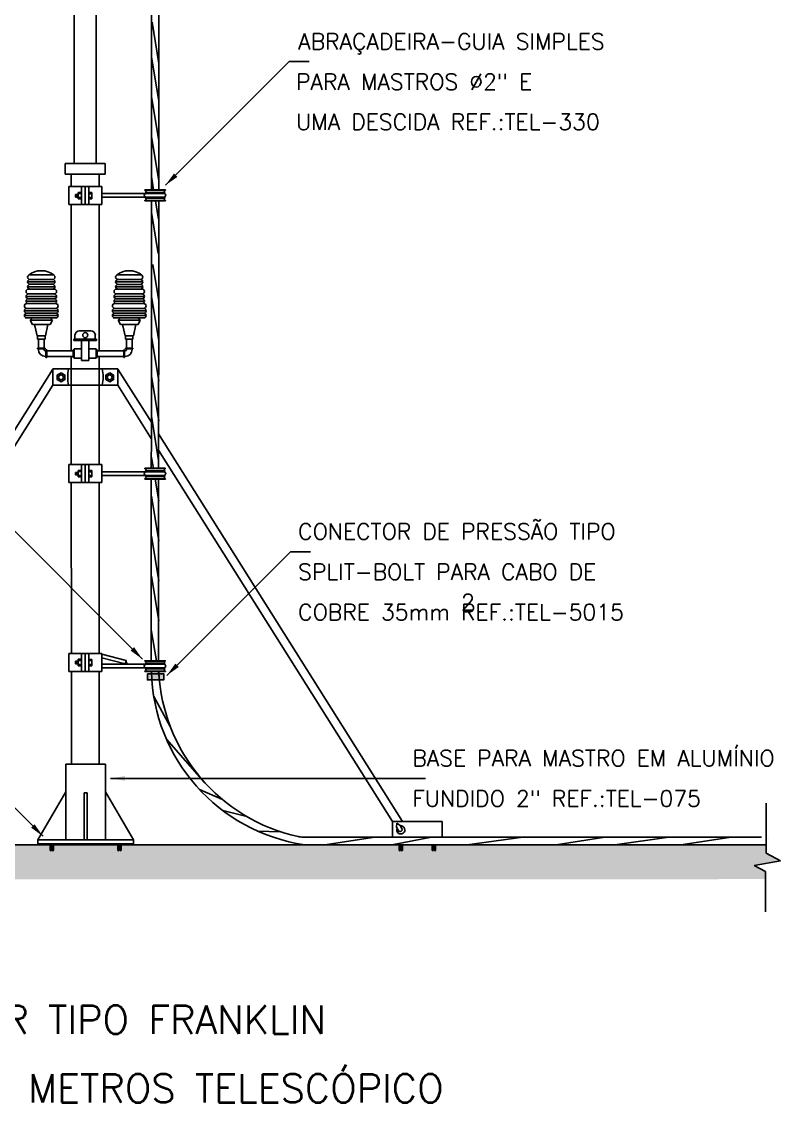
# Model space of a CAD drawing. Header units: millimetres. Extents: x -6090.4 to -6071.3, y -4703.4 to -4682.9.
# Drawn here: x -6080.69 to -6071.27, y -4703.4 to -4689.99 of the extents above; entities that cross this region are included whole.
import ezdxf
from ezdxf.enums import TextEntityAlignment as Align

# ---------------------------------------------------------------- set-up
doc = ezdxf.new("R2010")
doc.units = ezdxf.units.MM
doc.header["$LTSCALE"] = 10
doc.layers.add('Termotécnica', color=7, linetype='Continuous')
doc.styles.add('r140', font='romans.shx')
doc.styles.add('r80', font='romans.shx')

# ---------------------------------------------------------------- blocks, each defined once
blk = doc.blocks.new('*X4')
at = {"color": 0}
for p, q in [((181.768, 175.757), (181.773, 175.762)), ((181.767, 175.738), (181.784, 175.755)), ((181.767, 175.72), (181.785, 175.738)), ((181.767, 175.703), (181.786, 175.722)), ((181.775, 175.693), (181.785, 175.703))]:
    blk.add_line(p, q, dxfattribs=at)
blk = doc.blocks.new('*X1')
at = {"color": 0, "linetype": 'ByBlock'}
for p, q in [((387.028, 152.597), (387.028, 152.67)), ((387.041, 152.597), (387.041, 152.67)), ((387.053, 152.597), (387.053, 152.67)), ((387.066, 152.597), (387.066, 152.67)), ((387.078, 152.597), (387.078, 152.67))]:
    blk.add_line(p, q, dxfattribs=at)
blk = doc.blocks.new('*X3')
at = {"color": 0, "linetype": 'ByBlock'}
for p, q in [((387.028, 152.597), (387.028, 152.67)), ((387.041, 152.597), (387.041, 152.67)), ((387.053, 152.597), (387.053, 152.67)), ((387.066, 152.597), (387.066, 152.67)), ((387.078, 152.597), (387.078, 152.67))]:
    blk.add_line(p, q, dxfattribs=at)
blk = doc.blocks.new('*X7')
at = {"color": 0}
for p, q in [((181.768, 175.757), (181.773, 175.762)), ((181.767, 175.738), (181.784, 175.755)), ((181.767, 175.72), (181.785, 175.738)), ((181.767, 175.703), (181.786, 175.722)), ((181.775, 175.693), (181.785, 175.703))]:
    blk.add_line(p, q, dxfattribs=at)
blk = doc.blocks.new('*X8')
at = {"color": 0}
for p, q in [((181.768, 175.757), (181.773, 175.762)), ((181.767, 175.738), (181.784, 175.755)), ((181.767, 175.72), (181.785, 175.738)), ((181.767, 175.703), (181.786, 175.722)), ((181.775, 175.693), (181.785, 175.703))]:
    blk.add_line(p, q, dxfattribs=at)
blk = doc.blocks.new('*X10')
at = {"color": 0, "linetype": 'ByBlock'}
for p, q in [((387.028, 152.597), (387.028, 152.67)), ((387.041, 152.597), (387.041, 152.67)), ((387.053, 152.597), (387.053, 152.67)), ((387.066, 152.597), (387.066, 152.67)), ((387.078, 152.597), (387.078, 152.67))]:
    blk.add_line(p, q, dxfattribs=at)

msp = doc.modelspace()

# ---------------------------------------------------------------- hatches: boundary and pattern name
at = {"layer": 'Termotécnica'}
h = msp.add_hatch(dxfattribs=at)
h.set_pattern_fill('CONCRE', color=1, scale=0.757664, style=0)
h.set_pattern_definition([(0, (-6093.73305, -4716.7587), (0.757664, 0.757664), [0.094708, -0.662956]), (90, (-6093.73305, -4716.7587), (-0.757664, 0.757664), [0.094708, -0.662956]), (135, (-6093.63834, -4716.7587), (-0.757664, 0), [0.133937, -0.937562]), (0, (-6093.63834, -4716.3325), (0.757664, 0.757664), [0.094708, -0.662956]), (45, (-6093.591, -4716.37986), (0, 0.757664), [0.066969, -1.00453]), (135, (-6093.591, -4716.37986), (-0.757664, 0), [0.066969, -1.00453]), (0, (-6093.3542, -4716.1431), (0.757664, 0.757664), [0.133937, -0.623727]), (45, (-6093.3542, -4716.1431), (0, 0.757664), [0.094708, -0.976791]), (135, (-6093.2203, -4716.1431), (-0.757664, 0), [0.094708, -0.976791]), (90, (-6093.21215, -4716.5693), (-0.757664, 0.757664), [0.094708, -0.662956]), (45, (-6093.21215, -4716.56927), (0, 0.757664), [0.066969, -1.00453]), (135, (-6093.1648, -4716.5219), (-0.757664, 0), [0.066969, -1.00453]), (0, (-6093.63834, -4716.5693), (0.757664, 0.757664), [0.047354, -0.634544]), (0, (-6093.0701, -4716.37986), (0.757664, 0.757664), [0.047354, -0.634544]), (90, (-6093.30686, -4716.28515), (-0.757664, 0.757664), [0.047354, -0.634544]), (135, (-6093.21215, -4716.71133), (-0.757664, 0), [0.066969, -1.00453]), (135, (-6093.54363, -4716.19044), (-0.757664, 0), [0.066969, -1.00453]), (45, (-6093.3779, -4716.5101), (0, 0.757664), [0.066969, -1.00453]), (90, (-6093.4726, -4716.664), (-0.757664, 0.757664), [0.011839, -0.745826]), (90, (-6093.4371, -4716.34434), (-0.757664, 0.757664), [0.011839, -0.745826]), (90, (-6093.0819, -4716.2141), (-0.757664, 0.757664), [0.011839, -0.745826]), (90, (-6093.0701, -4716.6166), (-0.757664, 0.757664), [0.011839, -0.745826])])
h.paths.add_polyline_path([(-6079.48, -4700.272), (-6079.469, -4700.261), (-6079.47, -4700.259), (-6079.468, -4700.253), (-6079.471, -4700.249), (-6079.468, -4700.242), (-6079.468, -4700.242), (-6079.487, -4700.261), (-6079.488, -4700.263), (-6079.483, -4700.27)], flags=0)
h.paths.add_polyline_path([(-6083.813, -4700.262), (-6083.832, -4700.243), (-6083.832, -4700.243), (-6083.829, -4700.25), (-6083.832, -4700.253), (-6083.83, -4700.259), (-6083.831, -4700.262), (-6083.82, -4700.273), (-6083.817, -4700.27), (-6083.812, -4700.264)], flags=0)
h.paths.add_polyline_path([(-6083.812, -4700.244), (-6083.831, -4700.226), (-6083.829, -4700.228), (-6083.832, -4700.233), (-6083.829, -4700.239), (-6083.832, -4700.243), (-6083.813, -4700.262), (-6083.814, -4700.259), (-6083.811, -4700.254), (-6083.814, -4700.25)], flags=0)
h.paths.add_polyline_path([(-6075.988, -4700.273), (-6075.977, -4700.262), (-6075.978, -4700.259), (-6075.976, -4700.253), (-6075.979, -4700.25), (-6075.976, -4700.243), (-6075.976, -4700.243), (-6075.995, -4700.262), (-6075.996, -4700.264), (-6075.991, -4700.27)], flags=0)
h.paths.add_polyline_path([(-6080.319, -4700.201), (-6080.316, -4700.201), (-6080.309, -4700.201), (-6080.311, -4700.206), (-6080.312, -4700.207), (-6080.309, -4700.212), (-6080.312, -4700.218), (-6080.309, -4700.222), (-6080.31, -4700.225), (-6080.312, -4700.229), (-6080.309, -4700.232), (-6080.312, -4700.238), (-6080.309, -4700.243), (-6080.31, -4700.244), (-6080.312, -4700.249), (-6080.309, -4700.253), (-6080.312, -4700.258), (-6080.31, -4700.261), (-6080.309, -4700.263), (-6080.314, -4700.27), (-6080.318, -4700.272), (-6080.32, -4700.273), (-6080.325, -4700.27), (-6080.33, -4700.263), (-6080.329, -4700.261), (-6080.328, -4700.259), (-6080.33, -4700.253), (-6080.327, -4700.249), (-6080.33, -4700.242), (-6080.33, -4700.242), (-6080.327, -4700.238), (-6080.33, -4700.232), (-6080.327, -4700.228), (-6080.328, -4700.225), (-6080.33, -4700.222), (-6080.328, -4700.218), (-6080.33, -4700.212), (-6080.328, -4700.208), (-6080.327, -4700.206), (-6080.33, -4700.201), (-6080.335, -4700.201), (-6080.34, -4700.201), (-6083.719, -4700.202), (-6083.842, -4700.202), (-6084.213, -4700.202), (-6084.218, -4700.202), (-6084.224, -4700.202), (-6084.225, -4700.206), (-6084.226, -4700.207), (-6084.223, -4700.211), (-6084.226, -4700.218), (-6084.223, -4700.222), (-6084.224, -4700.225), (-6084.226, -4700.229), (-6084.223, -4700.232), (-6084.226, -4700.238), (-6084.223, -4700.242), (-6084.224, -4700.244), (-6084.226, -4700.249), (-6084.223, -4700.253), (-6084.226, -4700.258), (-6084.224, -4700.261), (-6084.223, -4700.263), (-6084.228, -4700.269), (-6084.232, -4700.272), (-6084.234, -4700.273), (-6084.239, -4700.269), (-6084.244, -4700.263), (-6084.243, -4700.261), (-6084.242, -4700.259), (-6084.244, -4700.253), (-6084.241, -4700.249), (-6084.244, -4700.242), (-6084.244, -4700.242), (-6084.241, -4700.238), (-6084.244, -4700.232), (-6084.241, -4700.227), (-6084.242, -4700.225), (-6084.244, -4700.222), (-6084.242, -4700.218), (-6084.244, -4700.211), (-6084.242, -4700.207), (-6084.241, -4700.206), (-6084.243, -4700.202), (-6084.249, -4700.202), (-6084.254, -4700.202), (-6084.337, -4700.202), (-6088.358, -4700.202), (-6088.358, -4700.305), (-6088.535, -4700.401), (-6088.209, -4700.457), (-6088.349, -4700.531), (-6088.349, -4700.631), (-6071.459, -4700.628), (-6071.459, -4700.531), (-6071.599, -4700.457), (-6071.272, -4700.401), (-6071.45, -4700.305), (-6071.45, -4700.2), (-6072.5, -4700.2), (-6073.321, -4700.2), (-6074.049, -4700.2), (-6075.155, -4700.201), (-6076.094, -4700.201), (-6076.926, -4700.201), (-6077.183, -4700.201)], flags=0)
h.paths.add_polyline_path([(-6079.482, -4700.201), (-6079.486, -4700.206), (-6079.486, -4700.207), (-6079.488, -4700.212), (-6079.486, -4700.218), (-6079.489, -4700.222), (-6079.487, -4700.225), (-6079.47, -4700.208), (-6079.468, -4700.212), (-6079.47, -4700.218), (-6079.468, -4700.222), (-6079.469, -4700.225), (-6079.47, -4700.228), (-6079.468, -4700.232), (-6079.471, -4700.238), (-6079.468, -4700.242), (-6079.468, -4700.242), (-6079.471, -4700.249), (-6079.468, -4700.253), (-6079.47, -4700.259), (-6079.469, -4700.261), (-6079.468, -4700.263), (-6079.473, -4700.27), (-6079.478, -4700.273), (-6079.48, -4700.272), (-6079.483, -4700.27), (-6079.488, -4700.263), (-6079.487, -4700.261), (-6079.485, -4700.258), (-6079.489, -4700.253), (-6079.486, -4700.249), (-6079.488, -4700.244), (-6079.488, -4700.243), (-6079.486, -4700.238), (-6079.489, -4700.232), (-6079.486, -4700.229), (-6079.487, -4700.225), (-6079.489, -4700.222), (-6079.486, -4700.218), (-6079.488, -4700.212), (-6079.486, -4700.207), (-6079.486, -4700.206), (-6079.488, -4700.201)], flags=16)
h.paths.add_polyline_path([(-6083.812, -4700.212), (-6083.814, -4700.219), (-6083.811, -4700.223), (-6083.812, -4700.226), (-6083.814, -4700.229), (-6083.811, -4700.233), (-6083.814, -4700.238), (-6083.812, -4700.243), (-6083.812, -4700.244), (-6083.814, -4700.25), (-6083.811, -4700.254), (-6083.814, -4700.259), (-6083.813, -4700.262), (-6083.812, -4700.264), (-6083.817, -4700.27), (-6083.82, -4700.273), (-6083.822, -4700.274), (-6083.827, -4700.27), (-6083.832, -4700.264), (-6083.831, -4700.262), (-6083.83, -4700.259), (-6083.832, -4700.253), (-6083.829, -4700.25), (-6083.832, -4700.243), (-6083.832, -4700.243), (-6083.829, -4700.239), (-6083.832, -4700.233), (-6083.829, -4700.228), (-6083.831, -4700.226), (-6083.832, -4700.222), (-6083.83, -4700.219), (-6083.832, -4700.212), (-6083.83, -4700.208), (-6083.812, -4700.226), (-6083.811, -4700.223), (-6083.814, -4700.219), (-6083.812, -4700.212), (-6083.814, -4700.207), (-6083.813, -4700.206), (-6083.818, -4700.202), (-6083.812, -4700.202), (-6083.813, -4700.206), (-6083.814, -4700.207)], flags=0)
h.paths.add_polyline_path([(-6075.99, -4700.202), (-6075.994, -4700.206), (-6075.994, -4700.207), (-6075.996, -4700.212), (-6075.994, -4700.219), (-6075.997, -4700.223), (-6075.995, -4700.226), (-6075.978, -4700.208), (-6075.976, -4700.212), (-6075.978, -4700.219), (-6075.976, -4700.222), (-6075.977, -4700.226), (-6075.978, -4700.228), (-6075.976, -4700.233), (-6075.979, -4700.239), (-6075.976, -4700.243), (-6075.976, -4700.243), (-6075.979, -4700.25), (-6075.976, -4700.253), (-6075.978, -4700.259), (-6075.977, -4700.262), (-6075.976, -4700.264), (-6075.981, -4700.27), (-6075.986, -4700.274), (-6075.988, -4700.273), (-6075.991, -4700.27), (-6075.996, -4700.264), (-6075.995, -4700.262), (-6075.993, -4700.259), (-6075.997, -4700.254), (-6075.994, -4700.25), (-6075.996, -4700.244), (-6075.996, -4700.243), (-6075.994, -4700.238), (-6075.997, -4700.233), (-6075.994, -4700.229), (-6075.995, -4700.226), (-6075.997, -4700.223), (-6075.994, -4700.219), (-6075.996, -4700.212), (-6075.994, -4700.207), (-6075.994, -4700.206), (-6075.996, -4700.202)], flags=0)
h.paths.add_polyline_path([(-6075.584, -4700.211), (-6075.582, -4700.218), (-6075.585, -4700.222), (-6075.584, -4700.225), (-6075.566, -4700.207), (-6075.564, -4700.211), (-6075.566, -4700.218), (-6075.564, -4700.222), (-6075.565, -4700.225), (-6075.567, -4700.227), (-6075.564, -4700.232), (-6075.567, -4700.238), (-6075.564, -4700.242), (-6075.564, -4700.242), (-6075.567, -4700.249), (-6075.564, -4700.253), (-6075.566, -4700.259), (-6075.565, -4700.261), (-6075.564, -4700.263), (-6075.569, -4700.269), (-6075.574, -4700.273), (-6075.576, -4700.272), (-6075.58, -4700.269), (-6075.584, -4700.263), (-6075.583, -4700.261), (-6075.582, -4700.258), (-6075.585, -4700.253), (-6075.582, -4700.249), (-6075.584, -4700.244), (-6075.584, -4700.242), (-6075.582, -4700.238), (-6075.585, -4700.232), (-6075.582, -4700.229), (-6075.584, -4700.225), (-6075.585, -4700.222), (-6075.582, -4700.218), (-6075.584, -4700.211), (-6075.582, -4700.207), (-6075.583, -4700.206), (-6075.584, -4700.201), (-6075.578, -4700.201), (-6075.583, -4700.206), (-6075.582, -4700.207)], flags=0)

# ---------------------------------------------------------------- linework, layer by layer
at = {"layer": 'Termotécnica', "color": 3, "linetype": 'ByBlock', "ltscale": 5}
for p, q in [((-6080.044, -4689.496), (-6080.044, -4691.746)), ((-6079.767, -4689.496), (-6079.767, -4691.746)), ((-6080.155, -4691.746), (-6079.656, -4691.746)), ((-6080.155, -4691.879), (-6080.155, -4691.746)), ((-6079.656, -4691.879), (-6079.656, -4691.746)), ((-6080.155, -4691.879), (-6079.656, -4691.879)), ((-6080.078, -4691.879), (-6080.078, -4692.034)), ((-6079.732, -4691.879), (-6079.732, -4692.034)), ((-6080.078, -4692.257), (-6080.078, -4694.07)), ((-6079.732, -4692.257), (-6079.732, -4694.07)), ((-6080.078, -4694.142), (-6080.078, -4695.484)), ((-6079.732, -4694.142), (-6079.732, -4695.484)), ((-6079.732, -4695.303), (-6079.732, -4695.44)), ((-6080.078, -4695.707), (-6080.077, -4697.828)), ((-6079.733, -4695.707), (-6079.731, -4697.827)), ((-6080.077, -4698.051), (-6080.077, -4699.2)), ((-6079.731, -4698.051), (-6079.73, -4699.2))]:
    msp.add_line(p, q, dxfattribs=at)
at = {"layer": 'Termotécnica', "color": 2, "linetype": 'ByBlock', "ltscale": 5}
for p, q in [((-6079.083, -4689.447), (-6079.083, -4692.075)), ((-6079.083, -4692.209), (-6079.083, -4693.488)), ((-6077.202, -4700.106), (-6071.506, -4700.106))]:
    msp.add_line(p, q, dxfattribs=at)
at = {"layer": 'Termotécnica', "color": 2, "ltscale": 5}
for p, q in [((-6078.991, -4689.447), (-6078.991, -4692.075)), ((-6080.107, -4692.034), (-6080.107, -4692.257)), ((-6079.952, -4692.257), (-6079.952, -4692.034)), ((-6079.907, -4692.034), (-6079.907, -4692.257)), ((-6079.907, -4692.034), (-6079.907, -4692.257)), ((-6079.862, -4692.034), (-6079.862, -4692.257)), ((-6079.698, -4692.257), (-6079.698, -4692.034)), ((-6079.162, -4692.075), (-6078.912, -4692.075)), ((-6078.912, -4692.106), (-6079.162, -4692.106)), ((-6079.148, -4692.12), (-6079.162, -4692.106)), ((-6079.148, -4692.164), (-6079.162, -4692.178)), ((-6078.912, -4692.178), (-6079.162, -4692.178)), ((-6079.162, -4692.209), (-6078.912, -4692.209)), ((-6079.148, -4692.12), (-6078.926, -4692.12)), ((-6079.148, -4692.164), (-6078.926, -4692.164)), ((-6078.991, -4692.209), (-6078.992, -4693.488)), ((-6078.925, -4692.12), (-6078.912, -4692.106)), ((-6078.925, -4692.164), (-6078.912, -4692.178)), ((-6079.083, -4693.488), (-6079.083, -4695.121)), ((-6078.992, -4693.488), (-6078.993, -4695.255)), ((-6080.65, -4693.664), (-6080.252, -4693.664)), ((-6080.588, -4693.692), (-6080.56, -4693.664)), ((-6080.56, -4693.747), (-6080.588, -4693.692)), ((-6080.588, -4693.692), (-6080.313, -4693.692)), ((-6080.313, -4693.692), (-6080.341, -4693.664)), ((-6080.341, -4693.747), (-6080.313, -4693.692)), ((-6079.159, -4693.664), (-6079.557, -4693.664)), ((-6079.495, -4693.692), (-6079.468, -4693.664)), ((-6079.468, -4693.747), (-6079.495, -4693.692)), ((-6079.221, -4693.692), (-6079.495, -4693.692)), ((-6079.221, -4693.692), (-6079.248, -4693.664)), ((-6079.248, -4693.747), (-6079.221, -4693.692)), ((-6080.56, -4693.747), (-6080.341, -4693.747)), ((-6080.533, -4693.747), (-6080.503, -4693.884)), ((-6080.368, -4693.747), (-6080.399, -4693.884)), ((-6079.834, -4693.822), (-6079.977, -4693.822)), ((-6079.248, -4693.747), (-6079.468, -4693.747)), ((-6079.441, -4693.747), (-6079.41, -4693.884)), ((-6079.276, -4693.747), (-6079.306, -4693.884)), ((-6080.503, -4693.884), (-6080.399, -4693.884)), ((-6080.497, -4693.928), (-6080.497, -4693.884)), ((-6080.497, -4693.928), (-6080.404, -4693.928)), ((-6080.486, -4693.928), (-6080.486, -4694.038)), ((-6080.415, -4693.928), (-6080.415, -4694.038)), ((-6080.404, -4693.928), (-6080.404, -4693.884)), ((-6080.046, -4693.942), (-6080.046, -4693.926)), ((-6079.766, -4693.926), (-6080.046, -4693.926)), ((-6079.766, -4693.942), (-6080.046, -4693.942)), ((-6080.032, -4693.926), (-6080.032, -4693.877)), ((-6079.95, -4694.191), (-6079.95, -4693.942)), ((-6079.862, -4694.191), (-6079.862, -4693.942)), ((-6079.78, -4693.926), (-6079.78, -4693.877)), ((-6079.766, -4693.942), (-6079.766, -4693.926)), ((-6079.306, -4693.884), (-6079.41, -4693.884)), ((-6079.405, -4693.928), (-6079.405, -4693.884)), ((-6079.312, -4693.928), (-6079.405, -4693.928)), ((-6079.394, -4693.928), (-6079.394, -4694.038)), ((-6079.323, -4693.928), (-6079.323, -4694.038)), ((-6079.312, -4693.928), (-6079.312, -4693.884)), ((-6080.497, -4694.038), (-6080.497, -4694.048)), ((-6080.497, -4694.038), (-6080.404, -4694.038)), ((-6080.404, -4694.048), (-6080.497, -4694.048)), ((-6080.486, -4694.048), (-6080.486, -4694.054)), ((-6080.415, -4694.054), (-6080.415, -4694.048)), ((-6080.404, -4694.038), (-6080.404, -4694.048)), ((-6080.399, -4694.07), (-6080.393, -4694.07)), ((-6080.382, -4694.059), (-6080.393, -4694.059)), ((-6080.393, -4694.153), (-6080.393, -4694.059)), ((-6080.382, -4694.059), (-6080.382, -4694.153)), ((-6080.053, -4694.07), (-6080.382, -4694.07)), ((-6080.053, -4694.059), (-6080.053, -4694.153)), ((-6080.053, -4694.059), (-6080.042, -4694.059)), ((-6080.042, -4694.048), (-6080.042, -4694.164)), ((-6080.042, -4694.048), (-6079.95, -4694.048)), ((-6079.862, -4694.048), (-6079.767, -4694.048)), ((-6079.767, -4694.048), (-6079.767, -4694.164)), ((-6079.767, -4694.059), (-6079.756, -4694.059)), ((-6079.756, -4694.059), (-6079.756, -4694.153)), ((-6079.756, -4694.07), (-6079.427, -4694.07)), ((-6079.427, -4694.059), (-6079.427, -4694.153)), ((-6079.427, -4694.059), (-6079.416, -4694.059)), ((-6079.416, -4694.153), (-6079.416, -4694.059)), ((-6079.41, -4694.07), (-6079.416, -4694.07)), ((-6079.312, -4694.038), (-6079.405, -4694.038)), ((-6079.405, -4694.038), (-6079.405, -4694.048)), ((-6079.405, -4694.048), (-6079.312, -4694.048)), ((-6079.394, -4694.054), (-6079.394, -4694.048)), ((-6079.323, -4694.048), (-6079.323, -4694.054)), ((-6079.312, -4694.038), (-6079.312, -4694.048)), ((-6080.399, -4694.142), (-6080.393, -4694.142)), ((-6080.382, -4694.153), (-6080.393, -4694.153)), ((-6080.053, -4694.142), (-6080.382, -4694.142)), ((-6080.053, -4694.153), (-6080.042, -4694.153)), ((-6080.042, -4694.164), (-6079.95, -4694.164)), ((-6079.95, -4694.191), (-6079.862, -4694.191)), ((-6079.862, -4694.164), (-6079.767, -4694.164)), ((-6079.767, -4694.153), (-6079.756, -4694.153)), ((-6079.756, -4694.142), (-6079.427, -4694.142)), ((-6079.427, -4694.153), (-6079.416, -4694.153)), ((-6079.41, -4694.142), (-6079.416, -4694.142)), ((-6079.083, -4695.121), (-6079.084, -4695.529)), ((-6078.993, -4695.255), (-6078.993, -4695.529)), ((-6080.107, -4695.484), (-6080.107, -4695.707)), ((-6079.952, -4695.707), (-6079.952, -4695.484)), ((-6079.907, -4695.484), (-6079.907, -4695.707)), ((-6079.907, -4695.484), (-6079.907, -4695.707)), ((-6079.862, -4695.484), (-6079.862, -4695.707)), ((-6079.698, -4695.707), (-6079.698, -4695.484)), ((-6079.162, -4695.529), (-6078.912, -4695.529)), ((-6078.912, -4695.561), (-6079.162, -4695.561)), ((-6079.148, -4695.574), (-6079.162, -4695.561)), ((-6079.148, -4695.574), (-6078.926, -4695.574)), ((-6078.925, -4695.574), (-6078.912, -4695.561)), ((-6079.148, -4695.619), (-6079.162, -4695.632)), ((-6078.912, -4695.632), (-6079.162, -4695.632)), ((-6079.162, -4695.663), (-6078.912, -4695.663)), ((-6079.148, -4695.619), (-6078.926, -4695.619)), ((-6079.084, -4695.663), (-6079.084, -4697.625)), ((-6078.993, -4695.663), (-6078.994, -4697.625)), ((-6078.925, -4695.619), (-6078.912, -4695.632)), ((-6079.084, -4697.625), (-6079.084, -4697.917)), ((-6078.994, -4697.625), (-6078.994, -4697.917)), ((-6080.107, -4697.828), (-6080.107, -4698.051)), ((-6079.952, -4698.051), (-6079.952, -4697.827)), ((-6079.907, -4697.827), (-6079.907, -4698.051)), ((-6079.907, -4697.827), (-6079.907, -4698.051)), ((-6079.862, -4697.827), (-6079.862, -4698.051)), ((-6079.698, -4698.051), (-6079.698, -4697.827)), ((-6079.397, -4697.915), (-6079.409, -4697.958)), ((-6079.162, -4697.917), (-6078.912, -4697.917)), ((-6079.148, -4697.961), (-6079.162, -4697.948)), ((-6078.912, -4697.948), (-6079.162, -4697.948)), ((-6079.148, -4697.961), (-6078.926, -4697.961)), ((-6078.925, -4697.961), (-6078.912, -4697.948)), ((-6079.148, -4698.006), (-6079.162, -4698.019)), ((-6078.912, -4698.019), (-6079.162, -4698.019)), ((-6079.162, -4698.051), (-6078.912, -4698.051)), ((-6079.148, -4698.006), (-6078.926, -4698.006)), ((-6078.925, -4698.006), (-6078.912, -4698.019)), ((-6079.919, -4700.142), (-6079.919, -4699.556)), ((-6079.919, -4699.556), (-6079.879, -4699.556)), ((-6079.879, -4699.556), (-6079.879, -4700.142)), ((-6079.305, -4700.142), (-6080.492, -4700.142))]:
    msp.add_line(p, q, dxfattribs=at)
at = {"layer": 'Termotécnica', "color": 1, "ltscale": 5}
for p, q in [((-6079.075, -4689.995), (-6078.991, -4690.507)), ((-6079.081, -4690.428), (-6078.992, -4690.97)), ((-6079.083, -4690.914), (-6078.992, -4691.466)), ((-6079.083, -4691.41), (-6078.992, -4691.963)), ((-6079.083, -4691.907), (-6079.055, -4692.075)), ((-6079.162, -4692.08), (-6078.912, -4692.079)), ((-6080.024, -4692.13), (-6080.025, -4692.163)), ((-6080.025, -4692.163), (-6080.025, -4692.13)), ((-6080.025, -4692.13), (-6080, -4692.13)), ((-6080.025, -4692.163), (-6079.992, -4692.163)), ((-6079.992, -4692.163), (-6080.025, -4692.163)), ((-6079.992, -4692.13), (-6080.024, -4692.13)), ((-6080.019, -4692.13), (-6080.019, -4692.163)), ((-6080.013, -4692.13), (-6080.013, -4692.163)), ((-6080.008, -4692.13), (-6080.008, -4692.163)), ((-6080.002, -4692.13), (-6080.002, -4692.163)), ((-6080, -4692.13), (-6079.992, -4692.13)), ((-6079.998, -4692.13), (-6079.998, -4692.163)), ((-6079.998, -4692.13), (-6079.998, -4692.163)), ((-6079.954, -4692.106), (-6079.992, -4692.106)), ((-6079.992, -4692.106), (-6079.992, -4692.186)), ((-6079.953, -4692.121), (-6079.992, -4692.121)), ((-6079.953, -4692.17), (-6079.992, -4692.17)), ((-6079.953, -4692.17), (-6079.992, -4692.17)), ((-6079.992, -4692.186), (-6079.953, -4692.186)), ((-6079.863, -4692.107), (-6079.821, -4692.107)), ((-6079.863, -4692.107), (-6079.821, -4692.107)), ((-6079.821, -4692.123), (-6079.863, -4692.123)), ((-6079.863, -4692.123), (-6079.821, -4692.123)), ((-6079.821, -4692.171), (-6079.863, -4692.171)), ((-6079.863, -4692.171), (-6079.821, -4692.171)), ((-6079.821, -4692.186), (-6079.863, -4692.186)), ((-6079.821, -4692.186), (-6079.863, -4692.186)), ((-6079.821, -4692.107), (-6079.821, -4692.186)), ((-6079.821, -4692.107), (-6079.821, -4692.186)), ((-6079.162, -4692.205), (-6078.912, -4692.204)), ((-6079.033, -4692.209), (-6078.996, -4692.436)), ((-6079.083, -4692.354), (-6078.999, -4692.866)), ((-6079.066, -4693), (-6078.992, -4693.452)), ((-6080.59, -4693.127), (-6080.311, -4693.127)), ((-6079.219, -4693.127), (-6079.497, -4693.127)), ((-6080.282, -4693.216), (-6080.62, -4693.216)), ((-6080.282, -4693.276), (-6080.62, -4693.276)), ((-6080.59, -4693.187), (-6080.311, -4693.187)), ((-6080.59, -4693.246), (-6080.311, -4693.246)), ((-6079.527, -4693.217), (-6079.189, -4693.217)), ((-6079.527, -4693.276), (-6079.189, -4693.276)), ((-6079.219, -4693.187), (-6079.497, -4693.187)), ((-6079.219, -4693.247), (-6079.497, -4693.247)), ((-6080.262, -4693.396), (-6080.64, -4693.396)), ((-6080.61, -4693.306), (-6080.291, -4693.306)), ((-6080.61, -4693.366), (-6080.291, -4693.366)), ((-6080.61, -4693.425), (-6080.291, -4693.425)), ((-6079.547, -4693.396), (-6079.169, -4693.396)), ((-6079.199, -4693.306), (-6079.517, -4693.306)), ((-6079.199, -4693.366), (-6079.517, -4693.366)), ((-6079.199, -4693.426), (-6079.517, -4693.426)), ((-6079.083, -4693.396), (-6078.992, -4693.948)), ((-6080.262, -4693.455), (-6080.64, -4693.455)), ((-6080.63, -4693.485), (-6080.272, -4693.485)), ((-6080.63, -4693.545), (-6080.272, -4693.545)), ((-6079.547, -4693.455), (-6079.169, -4693.455)), ((-6079.179, -4693.485), (-6079.537, -4693.485)), ((-6079.179, -4693.545), (-6079.537, -4693.545)), ((-6080.242, -4693.575), (-6080.66, -4693.575)), ((-6080.242, -4693.634), (-6080.66, -4693.634)), ((-6080.63, -4693.604), (-6080.272, -4693.604)), ((-6079.567, -4693.575), (-6079.149, -4693.575)), ((-6079.567, -4693.634), (-6079.149, -4693.634)), ((-6079.179, -4693.605), (-6079.537, -4693.605)), ((-6079.083, -4693.892), (-6078.992, -4694.444)), ((-6079.083, -4694.388), (-6078.992, -4694.94)), ((-6079.083, -4694.884), (-6078.993, -4695.433)), ((-6079.084, -4695.377), (-6079.059, -4695.529)), ((-6079.992, -4695.555), (-6079.992, -4695.635)), ((-6079.954, -4695.556), (-6079.992, -4695.556)), ((-6079.953, -4695.571), (-6079.992, -4695.571)), ((-6079.863, -4695.557), (-6079.821, -4695.557)), ((-6079.863, -4695.557), (-6079.821, -4695.557)), ((-6079.821, -4695.572), (-6079.863, -4695.572)), ((-6079.863, -4695.572), (-6079.821, -4695.572)), ((-6079.821, -4695.557), (-6079.821, -4695.636)), ((-6079.821, -4695.557), (-6079.821, -4695.636)), ((-6079.162, -4695.534), (-6078.912, -4695.534)), ((-6080.024, -4695.58), (-6080.025, -4695.612)), ((-6080.025, -4695.612), (-6080.025, -4695.58)), ((-6080.025, -4695.58), (-6080, -4695.58)), ((-6080.025, -4695.612), (-6079.992, -4695.612)), ((-6079.992, -4695.612), (-6080.025, -4695.612)), ((-6079.992, -4695.58), (-6080.024, -4695.58)), ((-6080.019, -4695.58), (-6080.019, -4695.612)), ((-6080.013, -4695.58), (-6080.013, -4695.612)), ((-6080.008, -4695.58), (-6080.008, -4695.612)), ((-6080.002, -4695.58), (-6080.002, -4695.612)), ((-6080, -4695.58), (-6079.992, -4695.58)), ((-6079.998, -4695.58), (-6079.998, -4695.612)), ((-6079.998, -4695.58), (-6079.998, -4695.612)), ((-6079.953, -4695.62), (-6079.992, -4695.62)), ((-6079.953, -4695.62), (-6079.992, -4695.62)), ((-6079.992, -4695.635), (-6079.953, -4695.635)), ((-6079.821, -4695.62), (-6079.863, -4695.62)), ((-6079.863, -4695.62), (-6079.821, -4695.62)), ((-6079.821, -4695.636), (-6079.863, -4695.636)), ((-6079.821, -4695.636), (-6079.863, -4695.636)), ((-6079.162, -4695.659), (-6078.912, -4695.659)), ((-6079.037, -4695.663), (-6078.992, -4695.933)), ((-6079.083, -4695.877), (-6078.992, -4696.429)), ((-6079.083, -4696.373), (-6078.992, -4696.926)), ((-6079.083, -4696.87), (-6078.992, -4697.422)), ((-6079.084, -4697.532), (-6079.021, -4697.917)), ((-6080.025, -4697.924), (-6080, -4697.924)), ((-6080.025, -4697.956), (-6080.025, -4697.924)), ((-6080.024, -4697.924), (-6080.025, -4697.956)), ((-6079.992, -4697.956), (-6080.025, -4697.956)), ((-6080.025, -4697.956), (-6079.992, -4697.956)), ((-6079.992, -4697.924), (-6080.024, -4697.924)), ((-6080.019, -4697.924), (-6080.019, -4697.956)), ((-6080.013, -4697.924), (-6080.013, -4697.956)), ((-6080.008, -4697.924), (-6080.008, -4697.956)), ((-6080.002, -4697.924), (-6080.002, -4697.956)), ((-6080, -4697.924), (-6079.992, -4697.924)), ((-6079.998, -4697.924), (-6079.998, -4697.956)), ((-6079.998, -4697.924), (-6079.998, -4697.956)), ((-6079.992, -4697.899), (-6079.992, -4697.979)), ((-6079.954, -4697.9), (-6079.992, -4697.9)), ((-6079.953, -4697.915), (-6079.992, -4697.915)), ((-6079.953, -4697.964), (-6079.992, -4697.964)), ((-6079.953, -4697.964), (-6079.992, -4697.964)), ((-6079.992, -4697.979), (-6079.953, -4697.979)), ((-6079.863, -4697.901), (-6079.821, -4697.901)), ((-6079.863, -4697.901), (-6079.821, -4697.901)), ((-6079.863, -4697.916), (-6079.821, -4697.916)), ((-6079.821, -4697.916), (-6079.863, -4697.916)), ((-6079.863, -4697.964), (-6079.821, -4697.964)), ((-6079.821, -4697.964), (-6079.863, -4697.964)), ((-6079.821, -4697.98), (-6079.863, -4697.98)), ((-6079.821, -4697.98), (-6079.863, -4697.98)), ((-6079.821, -4697.901), (-6079.821, -4697.98)), ((-6079.821, -4697.901), (-6079.821, -4697.98)), ((-6079.162, -4697.921), (-6078.912, -4697.921)), ((-6079.162, -4698.046), (-6078.912, -4698.046)), ((-6078.999, -4698.051), (-6078.987, -4698.125)), ((-6071.45, -4699.687), (-6071.45, -4700.305)), ((-6076.038, -4699.983), (-6076.005, -4700.04)), ((-6075.964, -4700.017), (-6075.995, -4699.961)), ((-6076.929, -4700.201), (-6076.31, -4700.106)), ((-6076.098, -4700.201), (-6075.603, -4700.106)), ((-6075.16, -4700.201), (-6074.471, -4700.106)), ((-6074.055, -4700.201), (-6073.454, -4700.106)), ((-6073.329, -4700.201), (-6072.656, -4700.106)), ((-6072.508, -4700.201), (-6071.883, -4700.106)), ((-6071.422, -4700.125), (-6071.419, -4700.125)), ((-6080.34, -4700.201), (-6080.34, -4700.263)), ((-6080.335, -4700.201), (-6080.335, -4700.263)), ((-6080.309, -4700.201), (-6080.33, -4700.201)), ((-6080.327, -4700.206), (-6080.33, -4700.201)), ((-6080.33, -4700.212), (-6080.327, -4700.206)), ((-6080.328, -4700.218), (-6080.33, -4700.212)), ((-6080.33, -4700.222), (-6080.328, -4700.218)), ((-6080.327, -4700.228), (-6080.33, -4700.222)), ((-6080.33, -4700.232), (-6080.327, -4700.228)), ((-6080.327, -4700.238), (-6080.33, -4700.232)), ((-6080.33, -4700.242), (-6080.327, -4700.238)), ((-6080.327, -4700.249), (-6080.33, -4700.242)), ((-6080.33, -4700.253), (-6080.327, -4700.249)), ((-6080.328, -4700.259), (-6080.33, -4700.253)), ((-6080.33, -4700.263), (-6080.328, -4700.259)), ((-6080.325, -4700.27), (-6080.33, -4700.263)), ((-6080.32, -4700.273), (-6080.325, -4700.27)), ((-6080.32, -4700.273), (-6080.314, -4700.27)), ((-6080.309, -4700.263), (-6080.314, -4700.27)), ((-6080.309, -4700.201), (-6080.312, -4700.207)), ((-6080.312, -4700.207), (-6080.309, -4700.212)), ((-6080.309, -4700.212), (-6080.312, -4700.218)), ((-6080.312, -4700.218), (-6080.309, -4700.222)), ((-6080.309, -4700.222), (-6080.312, -4700.229)), ((-6080.312, -4700.229), (-6080.309, -4700.232)), ((-6080.309, -4700.232), (-6080.312, -4700.238)), ((-6080.312, -4700.238), (-6080.309, -4700.243)), ((-6080.309, -4700.243), (-6080.312, -4700.249)), ((-6080.312, -4700.249), (-6080.309, -4700.253)), ((-6080.309, -4700.253), (-6080.312, -4700.258)), ((-6080.312, -4700.258), (-6080.309, -4700.263)), ((-6080.306, -4700.201), (-6080.309, -4700.201)), ((-6080.304, -4700.201), (-6080.304, -4700.263)), ((-6080.299, -4700.201), (-6080.299, -4700.263)), ((-6079.499, -4700.201), (-6079.498, -4700.263)), ((-6079.493, -4700.201), (-6079.493, -4700.263)), ((-6079.491, -4700.201), (-6079.488, -4700.201)), ((-6079.489, -4700.201), (-6079.468, -4700.201)), ((-6079.486, -4700.218), (-6079.489, -4700.222)), ((-6079.489, -4700.222), (-6079.486, -4700.229)), ((-6079.486, -4700.229), (-6079.489, -4700.232)), ((-6079.489, -4700.232), (-6079.486, -4700.238)), ((-6079.486, -4700.249), (-6079.489, -4700.253)), ((-6079.489, -4700.253), (-6079.485, -4700.258)), ((-6079.488, -4700.201), (-6079.486, -4700.207)), ((-6079.486, -4700.207), (-6079.488, -4700.212)), ((-6079.488, -4700.212), (-6079.486, -4700.218)), ((-6079.486, -4700.238), (-6079.488, -4700.243)), ((-6079.488, -4700.243), (-6079.486, -4700.249)), ((-6079.485, -4700.258), (-6079.488, -4700.263)), ((-6079.488, -4700.263), (-6079.483, -4700.27)), ((-6079.478, -4700.273), (-6079.483, -4700.27)), ((-6079.478, -4700.273), (-6079.473, -4700.27)), ((-6079.473, -4700.27), (-6079.468, -4700.263)), ((-6079.471, -4700.238), (-6079.468, -4700.232)), ((-6079.468, -4700.242), (-6079.471, -4700.238)), ((-6079.471, -4700.249), (-6079.468, -4700.242)), ((-6079.468, -4700.253), (-6079.471, -4700.249)), ((-6079.47, -4700.206), (-6079.468, -4700.201)), ((-6079.468, -4700.212), (-6079.47, -4700.206)), ((-6079.47, -4700.218), (-6079.468, -4700.212)), ((-6079.468, -4700.222), (-6079.47, -4700.218)), ((-6079.47, -4700.228), (-6079.468, -4700.222)), ((-6079.468, -4700.232), (-6079.47, -4700.228)), ((-6079.47, -4700.259), (-6079.468, -4700.253)), ((-6079.468, -4700.263), (-6079.47, -4700.259)), ((-6079.463, -4700.201), (-6079.462, -4700.263)), ((-6079.457, -4700.201), (-6079.457, -4700.263)), ((-6076.007, -4700.202), (-6076.006, -4700.264)), ((-6076.001, -4700.202), (-6076.001, -4700.264)), ((-6075.999, -4700.202), (-6075.996, -4700.202)), ((-6075.997, -4700.202), (-6075.976, -4700.202)), ((-6075.994, -4700.219), (-6075.997, -4700.223)), ((-6075.997, -4700.223), (-6075.994, -4700.229)), ((-6075.994, -4700.229), (-6075.997, -4700.233)), ((-6075.997, -4700.233), (-6075.994, -4700.238)), ((-6075.994, -4700.25), (-6075.997, -4700.254)), ((-6075.997, -4700.254), (-6075.993, -4700.259)), ((-6075.996, -4700.202), (-6075.994, -4700.207)), ((-6075.994, -4700.207), (-6075.996, -4700.212)), ((-6075.996, -4700.212), (-6075.994, -4700.219)), ((-6075.994, -4700.238), (-6075.996, -4700.243)), ((-6075.996, -4700.243), (-6075.994, -4700.25)), ((-6075.993, -4700.259), (-6075.996, -4700.264)), ((-6075.996, -4700.264), (-6075.991, -4700.27)), ((-6075.981, -4700.27), (-6075.976, -4700.264)), ((-6075.979, -4700.239), (-6075.976, -4700.233)), ((-6075.976, -4700.243), (-6075.979, -4700.239)), ((-6075.979, -4700.25), (-6075.976, -4700.243)), ((-6075.976, -4700.253), (-6075.979, -4700.25)), ((-6075.978, -4700.207), (-6075.976, -4700.202)), ((-6075.976, -4700.212), (-6075.978, -4700.207)), ((-6075.978, -4700.219), (-6075.976, -4700.212)), ((-6075.976, -4700.222), (-6075.978, -4700.219)), ((-6075.978, -4700.228), (-6075.976, -4700.222)), ((-6075.976, -4700.233), (-6075.978, -4700.228)), ((-6075.978, -4700.259), (-6075.976, -4700.253)), ((-6075.976, -4700.264), (-6075.978, -4700.259)), ((-6075.971, -4700.202), (-6075.97, -4700.264)), ((-6075.965, -4700.202), (-6075.965, -4700.264)), ((-6075.595, -4700.201), (-6075.595, -4700.263)), ((-6075.59, -4700.201), (-6075.59, -4700.263)), ((-6075.588, -4700.201), (-6075.584, -4700.201)), ((-6075.585, -4700.201), (-6075.564, -4700.201)), ((-6075.582, -4700.218), (-6075.585, -4700.222)), ((-6075.585, -4700.222), (-6075.582, -4700.229)), ((-6075.582, -4700.229), (-6075.585, -4700.232)), ((-6075.585, -4700.232), (-6075.582, -4700.238)), ((-6075.582, -4700.249), (-6075.585, -4700.253)), ((-6075.585, -4700.253), (-6075.582, -4700.258)), ((-6075.584, -4700.201), (-6075.582, -4700.207)), ((-6075.582, -4700.207), (-6075.584, -4700.211)), ((-6075.584, -4700.211), (-6075.582, -4700.218)), ((-6075.582, -4700.238), (-6075.584, -4700.242)), ((-6075.584, -4700.242), (-6075.582, -4700.249)), ((-6075.582, -4700.258), (-6075.584, -4700.263)), ((-6075.584, -4700.263), (-6075.58, -4700.269)), ((-6075.574, -4700.273), (-6075.58, -4700.269)), ((-6075.574, -4700.273), (-6075.569, -4700.269)), ((-6075.569, -4700.269), (-6075.564, -4700.263)), ((-6075.567, -4700.206), (-6075.564, -4700.201)), ((-6075.564, -4700.211), (-6075.567, -4700.206)), ((-6075.567, -4700.227), (-6075.564, -4700.222)), ((-6075.564, -4700.232), (-6075.567, -4700.227)), ((-6075.567, -4700.238), (-6075.564, -4700.232)), ((-6075.564, -4700.242), (-6075.567, -4700.238)), ((-6075.567, -4700.249), (-6075.564, -4700.242)), ((-6075.564, -4700.253), (-6075.567, -4700.249)), ((-6075.566, -4700.218), (-6075.564, -4700.211)), ((-6075.564, -4700.222), (-6075.566, -4700.218)), ((-6075.566, -4700.259), (-6075.564, -4700.253)), ((-6075.564, -4700.263), (-6075.566, -4700.259)), ((-6075.559, -4700.201), (-6075.559, -4700.263)), ((-6075.554, -4700.201), (-6075.554, -4700.263)), ((-6075.986, -4700.274), (-6075.991, -4700.27)), ((-6075.986, -4700.274), (-6075.981, -4700.27)), ((-6071.272, -4700.401), (-6071.599, -4700.457)), ((-6071.45, -4700.305), (-6071.272, -4700.401)), ((-6071.599, -4700.457), (-6071.459, -4700.531)), ((-6071.459, -4700.531), (-6071.459, -4701.035))]:
    msp.add_line(p, q, dxfattribs=at)
at = {"layer": 'Termotécnica', "color": 2}
for p, q in [((-6078.91, -4692.018), (-6077.374, -4690.483)), ((-6077.124, -4690.483), (-6077.374, -4690.483)), ((-6079.193, -4697.899), (-6081.585, -4695.508)), ((-6078.892, -4698.1), (-6077.357, -4696.565)), ((-6077.107, -4696.565), (-6077.357, -4696.565)), ((-6080.429, -4700.096), (-6083.096, -4697.429)), ((-6079.59, -4699.377), (-6075.93, -4699.377)), ((-6075.68, -4699.377), (-6075.93, -4699.377))]:
    msp.add_line(p, q, dxfattribs=at)
at = {"layer": 'Termotécnica', "color": 3, "ltscale": 5}
for p, q in [((-6080.034, -4692.034), (-6080.107, -4692.034)), ((-6079.907, -4692.034), (-6080.043, -4692.034)), ((-6079.757, -4692.034), (-6079.907, -4692.034)), ((-6079.698, -4692.034), (-6079.757, -4692.034)), ((-6079.698, -4692.12), (-6079.148, -4692.12)), ((-6079.698, -4692.164), (-6079.148, -4692.164)), ((-6080.107, -4692.257), (-6080.034, -4692.257)), ((-6080.043, -4692.257), (-6079.907, -4692.257)), ((-6079.907, -4692.257), (-6079.757, -4692.257)), ((-6079.757, -4692.257), (-6079.698, -4692.257)), ((-6080.306, -4694.299), (-6083.845, -4699.914)), ((-6080.306, -4694.296), (-6080.306, -4694.498)), ((-6079.903, -4694.296), (-6080.306, -4694.296)), ((-6079.903, -4694.296), (-6079.499, -4694.296)), ((-6079.499, -4694.296), (-6079.5, -4694.498)), ((-6079.499, -4694.299), (-6079.083, -4694.959)), ((-6080.306, -4694.498), (-6083.718, -4699.914)), ((-6079.903, -4694.498), (-6080.306, -4694.498)), ((-6079.903, -4694.498), (-6079.5, -4694.498)), ((-6079.5, -4694.498), (-6079.084, -4695.159)), ((-6078.993, -4695.102), (-6075.963, -4699.914)), ((-6078.993, -4695.303), (-6076.089, -4699.914)), ((-6080.034, -4695.484), (-6080.107, -4695.484)), ((-6079.907, -4695.484), (-6080.043, -4695.484)), ((-6079.757, -4695.484), (-6079.907, -4695.484)), ((-6079.698, -4695.484), (-6079.757, -4695.484)), ((-6079.698, -4695.574), (-6079.148, -4695.574)), ((-6080.107, -4695.707), (-6080.034, -4695.707)), ((-6080.043, -4695.707), (-6079.907, -4695.707)), ((-6079.907, -4695.707), (-6079.757, -4695.707)), ((-6079.757, -4695.707), (-6079.698, -4695.707)), ((-6079.698, -4695.619), (-6079.148, -4695.619)), ((-6080.034, -4697.828), (-6080.107, -4697.828)), ((-6079.907, -4697.827), (-6080.043, -4697.828)), ((-6079.757, -4697.827), (-6079.907, -4697.827)), ((-6079.698, -4697.827), (-6079.757, -4697.827)), ((-6079.698, -4697.834), (-6079.397, -4697.915)), ((-6079.409, -4697.958), (-6079.698, -4697.883)), ((-6079.698, -4697.961), (-6079.148, -4697.961)), ((-6080.107, -4698.051), (-6080.034, -4698.051)), ((-6080.043, -4698.051), (-6079.907, -4698.051)), ((-6079.907, -4698.051), (-6079.757, -4698.051)), ((-6079.757, -4698.051), (-6079.698, -4698.051)), ((-6079.698, -4698.006), (-6079.148, -4698.006)), ((-6080.146, -4699.299), (-6080.146, -4699.2)), ((-6080.146, -4699.2), (-6079.652, -4699.2)), ((-6080.146, -4700.142), (-6080.146, -4699.299)), ((-6079.652, -4699.2), (-6079.652, -4699.299)), ((-6079.652, -4699.299), (-6079.651, -4700.14)), ((-6080.492, -4700.142), (-6080.146, -4699.546)), ((-6079.305, -4700.14), (-6079.652, -4699.546)), ((-6076.089, -4699.914), (-6075.472, -4699.913)), ((-6076.089, -4700.106), (-6076.089, -4699.914)), ((-6075.472, -4699.913), (-6075.471, -4700.106)), ((-6088.358, -4700.202), (-6071.45, -4700.2)), ((-6080.492, -4700.189), (-6080.492, -4700.142)), ((-6079.404, -4700.189), (-6080.492, -4700.189)), ((-6079.305, -4700.189), (-6079.404, -4700.189)), ((-6079.305, -4700.142), (-6079.305, -4700.189))]:
    msp.add_line(p, q, dxfattribs=at)
at = {"layer": 'Termotécnica', "color": 1, "linetype": 'ByBlock', "ltscale": 5}
for p, q in [((-6079.054, -4698.363), (-6078.848, -4698.735)), ((-6078.897, -4698.891), (-6078.423, -4699.427)), ((-6078.486, -4699.516), (-6078.2, -4699.64)), ((-6078.195, -4699.778), (-6077.898, -4699.852)), ((-6077.766, -4700.031), (-6077.476, -4700.041))]:
    msp.add_line(p, q, dxfattribs=at)
at = {"layer": 'Termotécnica', "color": 1, "ltscale": 5}
for points in [[(-6080.205, -4694.346), (-6080.157, -4694.373), (-6080.157, -4694.428), (-6080.204, -4694.455), (-6080.252, -4694.428), (-6080.252, -4694.373)], [(-6079.6, -4694.346), (-6079.648, -4694.373), (-6079.648, -4694.428), (-6079.601, -4694.455), (-6079.553, -4694.428), (-6079.553, -4694.373)]]:
    msp.add_lwpolyline(points, close=True, dxfattribs=at)
at = {"layer": 'Termotécnica', "color": 2, "ltscale": 5}
msp.add_lwpolyline([(-6079.132, -4698.078), (-6079.132, -4698.156), (-6078.93, -4698.156), (-6078.93, -4698.078)], close=True, dxfattribs=at)
at = {"layer": 'Termotécnica', "color": 1, "ltscale": 5}
for points in [[(-6076.036, -4699.935), (-6076.038, -4699.983)], [(-6075.995, -4699.961), (-6075.995, -4699.961), (-6076.036, -4699.935)]]:
    msp.add_lwpolyline(points, dxfattribs=at)
for centre, radius in [((-6079.904, -4693.877), 0.0316), ((-6080.205, -4694.401), 0.0302), ((-6079.601, -4694.401), 0.0302)]:
    msp.add_circle(centre, radius, dxfattribs=at)
at = {"layer": 'Termotécnica', "color": 2, "ltscale": 5}
for centre, radius, start, end in [((-6079.163, -4692.077), 0.0025, 63.4435, 296.5736), ((-6079.163, -4692.093), 0.0135, 277.1335, 82.8835), ((-6078.91, -4692.093), 0.0135, 97.1335, 262.8835), ((-6078.911, -4692.077), 0.0025, 243.4435, 116.5736), ((-6079.151, -4692.142), 0.0225, 82.8835, 277.1335), ((-6079.163, -4692.207), 0.0025, 63.4435, 296.5736), ((-6079.163, -4692.191), 0.0135, 277.1335, 82.8835), ((-6078.928, -4692.142), 0.0224, 274.0868, 85.9302), ((-6078.91, -4692.191), 0.0135, 97.1335, 262.8835), ((-6078.91, -4692.207), 0.0025, 243.4435, 116.5736), ((-6079.977, -4693.877), 0.0549, 90, 180), ((-6079.834, -4693.877), 0.0549, 0, 90), ((-6080.399, -4694.054), 0.0878, 180, 270), ((-6080.399, -4694.054), 0.0165, 180, 270), ((-6079.41, -4694.054), 0.0878, 270, 0), ((-6079.41, -4694.054), 0.0165, 270, 0), ((-6079.151, -4695.596), 0.0225, 82.8835, 277.1335), ((-6079.163, -4695.532), 0.0025, 63.4435, 296.5736), ((-6079.163, -4695.547), 0.0135, 277.1335, 82.8835), ((-6078.928, -4695.596), 0.0224, 274.0868, 85.9302), ((-6078.91, -4695.547), 0.0135, 97.1335, 262.8835), ((-6078.911, -4695.532), 0.0025, 243.4435, 116.5736), ((-6079.163, -4695.661), 0.0025, 63.4435, 296.5736), ((-6079.163, -4695.646), 0.0135, 277.1335, 82.8835), ((-6078.91, -4695.645), 0.0135, 97.1335, 262.8835), ((-6078.91, -4695.661), 0.0025, 243.4435, 116.5736), ((-6079.151, -4697.984), 0.0225, 82.8835, 277.1335), ((-6079.163, -4697.919), 0.0025, 63.4435, 296.5736), ((-6079.163, -4697.935), 0.0135, 277.1335, 82.8835), ((-6078.928, -4697.984), 0.0224, 274.0868, 85.9302), ((-6078.91, -4697.934), 0.0135, 97.1335, 262.8835), ((-6078.911, -4697.919), 0.0025, 243.4435, 116.5736), ((-6079.163, -4698.048), 0.0025, 63.4435, 296.5736), ((-6079.163, -4698.033), 0.0135, 277.1335, 82.8835), ((-6076.856, -4697.997), 2.228, 181.3832, 261.6478), ((-6076.789, -4697.946), 2.205, 182.7291, 257.6572), ((-6078.91, -4698.033), 0.0135, 97.1335, 262.8835), ((-6078.91, -4698.048), 0.0025, 243.4435, 116.5736), ((-6077.202, -4699.832), 0.274, 257.6572, 270)]:
    msp.add_arc(centre, radius, start, end, dxfattribs=at)
at = {"layer": 'Termotécnica', "color": 1, "ltscale": 5}
for centre, radius, start, end in [((-6080.59, -4693.157), 0.0299, 90, 270), ((-6080.451, -4693.325), 0.248, 50.2636, 129.3394), ((-6080.311, -4693.157), 0.0299, 270, 90), ((-6079.497, -4693.157), 0.0298, 90, 270), ((-6079.358, -4693.325), 0.248, 50.6606, 129.7364), ((-6079.219, -4693.157), 0.0298, 270, 90), ((-6080.59, -4693.216), 0.0299, 90, 270), ((-6080.59, -4693.276), 0.0299, 90, 270), ((-6080.311, -4693.216), 0.0299, 270, 90), ((-6080.311, -4693.276), 0.0299, 270, 90), ((-6079.497, -4693.217), 0.0298, 90, 270), ((-6079.497, -4693.276), 0.0298, 90, 270), ((-6079.219, -4693.217), 0.0298, 270, 90), ((-6079.219, -4693.276), 0.0298, 270, 90), ((-6080.61, -4693.336), 0.0299, 90, 270), ((-6080.61, -4693.396), 0.0299, 90, 270), ((-6080.61, -4693.455), 0.0299, 90, 270), ((-6080.291, -4693.336), 0.0299, 270, 90), ((-6080.291, -4693.396), 0.0299, 270, 90), ((-6080.291, -4693.455), 0.0299, 270, 90), ((-6079.517, -4693.336), 0.0298, 90, 270), ((-6079.517, -4693.396), 0.0298, 90, 270), ((-6079.517, -4693.455), 0.0298, 90, 270), ((-6079.199, -4693.336), 0.0298, 270, 90), ((-6079.199, -4693.396), 0.0298, 270, 90), ((-6079.199, -4693.455), 0.0298, 270, 90), ((-6080.63, -4693.515), 0.0299, 90, 270), ((-6080.63, -4693.575), 0.0299, 90, 270), ((-6080.272, -4693.515), 0.0299, 270, 90), ((-6080.272, -4693.575), 0.0299, 270, 90), ((-6079.537, -4693.515), 0.0298, 90, 270), ((-6079.537, -4693.575), 0.0298, 90, 270), ((-6079.179, -4693.515), 0.0298, 270, 90), ((-6079.179, -4693.575), 0.0298, 270, 90), ((-6080.63, -4693.634), 0.0299, 90, 270), ((-6080.272, -4693.634), 0.0299, 270, 90), ((-6079.537, -4693.634), 0.0298, 90, 270), ((-6079.179, -4693.634), 0.0298, 270, 90), ((-6079.361, -4697.925), 0.0375, 164.6228, 255.3186), ((-6075.986, -4700.017), 0.0506, 153.646, 96.5813), ((-6076.016, -4699.973), 0.0679, 279.1327, 320.5994), ((-6080.324, -4700.261), 0.0169, 186.5304, 250.7894), ((-6080.318, -4700.261), 0.0169, 186.5304, 250.7894), ((-6080.321, -4700.261), 0.0169, 289.0095, 353.2685), ((-6080.316, -4700.261), 0.0169, 289.0095, 353.2685), ((-6079.482, -4700.261), 0.0169, 186.7315, 250.9905), ((-6079.477, -4700.261), 0.0169, 186.7315, 250.9905), ((-6079.479, -4700.261), 0.0169, 289.2106, 353.4696), ((-6079.474, -4700.261), 0.0169, 289.2106, 353.4696), ((-6075.99, -4700.262), 0.0169, 186.7315, 250.9905), ((-6075.985, -4700.262), 0.0169, 186.7315, 250.9905), ((-6075.987, -4700.262), 0.0169, 289.2106, 353.4696), ((-6075.982, -4700.262), 0.0169, 289.2106, 353.4696), ((-6075.578, -4700.261), 0.0169, 186.7315, 250.9905), ((-6075.573, -4700.261), 0.0169, 186.7315, 250.9905), ((-6075.575, -4700.261), 0.0169, 289.2106, 353.4696), ((-6075.57, -4700.261), 0.0169, 289.2106, 353.4696)]:
    msp.add_arc(centre, radius, start, end, dxfattribs=at)
at = {"layer": 'Termotécnica', "color": 3, "ltscale": 5}
for centre, start, end in [((-6079.658, -4694.397), 167.3879, 192.6121), ((-6080.147, -4694.397), 347.3879, 12.6121)]:
    msp.add_arc(centre, 0.464, start, end, dxfattribs=at)
at = {"layer": 'Termotécnica', "color": 2}
for points in [[(-6078.76, -4691.913), (-6078.802, -4691.87), (-6078.91, -4692.018)], [(-6079.298, -4697.75), (-6079.341, -4697.792), (-6079.193, -4697.899)], [(-6078.743, -4697.995), (-6078.785, -4697.952), (-6078.892, -4698.1)], [(-6079.41, -4699.408), (-6079.41, -4699.348), (-6079.59, -4699.377)], [(-6080.534, -4699.947), (-6080.577, -4699.989), (-6080.429, -4700.096)]]:
    msp.add_solid(points, dxfattribs=at)
at = {"layer": 'Termotécnica', "color": 2, "ltscale": 5}
msp.add_solid([(-6079.132, -4698.078), (-6078.93, -4698.078), (-6079.132, -4698.156), (-6078.93, -4698.156)], dxfattribs=at)

# ---------------------------------------------------------------- block references
at = {"layer": 'Termotécnica', "color": 1, "ltscale": 5}
for name, p, xscale, yscale, zscale, rotation in [('*X3', (-6252.841, -4760.33), 0.4465472515156673, 0.4465472515156762, 0.08930945030313234, 0.00851569136102101), ('*X1', (-6252.841, -4763.78), 0.4465472515156673, 0.4465472515156762, 0.08930945030313234, 0.008515691372690594), ('*X10', (-6252.841, -4766.124), 0.4465472515156673, 0.4465472515156762, 0.08930945030313234, 0.008515691372690594), ('*X4', (-5893.516, -4881.459), -1.029406066367855, 1.029406066367847, 0.2058812132735717, 359.8994429507226), ('*X4', (-6266.282, -4881.459), 1.029406066367855, 1.029406066367847, 0.2058812132735717, 0.1005570492773558), ('*X7', (-6262.79, -4881.46), 1.029406066367857, 1.029406066367847, 0.2058812132735717, 0.1005570493431638), ('*X8', (-6262.378, -4881.459), 1.029406066367858, 1.029406066367847, 0.2058812132735717, 0.1005570493836611)]:
    msp.add_blockref(name, p, dxfattribs=dict(at, xscale=xscale, yscale=yscale, zscale=zscale, rotation=rotation))

# ---------------------------------------------------------------- texts
at = {"layer": 'Termotécnica', "color": 2, "style": 'r80'}
for s, p in [('ABRAÇADEIRA-GUIA SIMPLES', (-6077.26, -4690.333)), ('PARA MASTROS %%c2" E', (-6077.287, -4690.833)), ('UMA DESCIDA REF.:TEL-330', (-6077.287, -4691.331)), ('CONECTOR DE PRESSÃO TIPO', (-6077.261, -4696.414)), ('SPLIT-BOLT PARA CABO DE', (-6077.261, -4696.915)), ('COBRE 35mm REF.:TEL-5015', (-6077.261, -4697.415)), ('BASE PARA MASTRO EM ALUMÍNIO', (-6075.843, -4699.226)), ('FUNDIDO 2" REF.:TEL-075', (-6075.842, -4699.727))]:
    msp.add_text(s, height=0.2, dxfattribs=at).set_placement(p)
msp.add_text('2', height=0.2, dxfattribs=at).set_placement((-6075.067, -4697.292), align=Align.RIGHT)
at = {"layer": 'Termotécnica', "color": 5, "style": 'r140'}
for s, p in [(' CAPTOR TIPO FRANKLIN', (-6079.774, -4702.652)), ('EM MASTRO 6 METROS TELESCÓPICO', (-6079.774, -4703.503))]:
    msp.add_text(s, height=0.35, dxfattribs=at).set_placement(p, align=Align.BOTTOM_CENTER)

doc.saveas('drawing.dxf')
